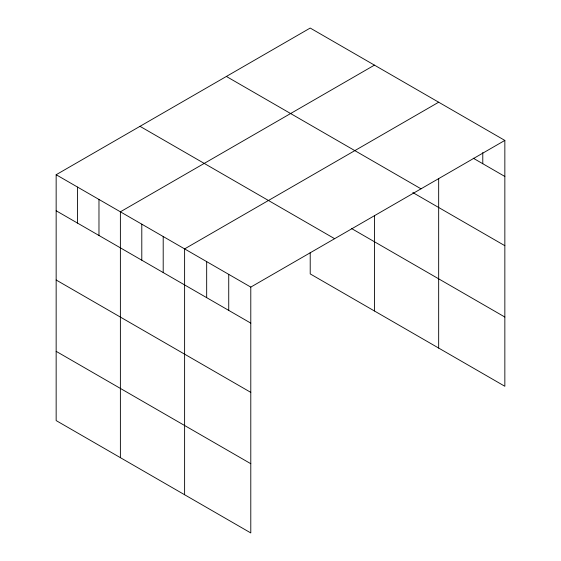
<?xml version="1.0" encoding="UTF-8"?>
<svg xmlns="http://www.w3.org/2000/svg" width="561" height="561" viewBox="0 0 561 561"><rect width="100%" height="100%" fill="white"/><g stroke="black" fill="none" stroke-linecap="round" stroke-linejoin="round"><path stroke-width="0.84" d="M56.156 174.73L250.788 287.099L250.788 532.95L56.156 420.582L56.156 174.73L310.212 28.05L504.844 140.418L504.844 386.27L310.212 273.901L310.212 252.534M374.439 65.132L120.384 211.813L120.384 457.664M438.667 102.214L184.611 248.895L184.611 494.746M250.788 287.099L504.844 140.418M473.225 158.195L504.844 176.456M226.371 76.45L421.002 188.826M412.826 192.57L504.844 245.69M351.551 228.53L504.844 317.035M139.998 126.323L334.629 238.691M56.156 210.761L250.788 323.129M56.156 280.002L250.788 392.37M56.156 351.34L250.788 463.709M482.783 152.564L482.783 163.714M438.667 178.426L438.667 348.065M374.439 215.417L374.439 310.983M228.734 274.364L228.734 310.394M206.672 261.629L206.672 297.66M163.202 236.532L163.202 272.562M141.793 224.169L141.793 260.199M98.974 199.45L98.974 235.48M77.565 187.086L77.565 223.117"/></g></svg>
